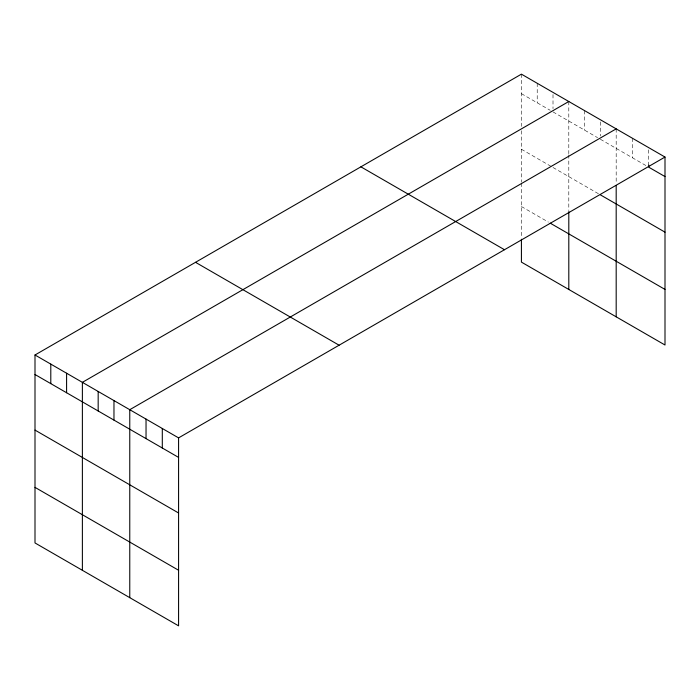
<?xml version="1.0" encoding="UTF-8"?>
<svg xmlns="http://www.w3.org/2000/svg" width="700" height="700" viewBox="0 0 700 700"><rect width="100%" height="100%" fill="white"/><g stroke="black" fill="none" stroke-linecap="round" stroke-linejoin="round"><path stroke-width="0.53" stroke-dasharray="3.5 2.62" d="M521.421 93.678L550.218 110.303M553.009 111.913L597.599 137.664M600.39 139.274L646.923 166.136M521.421 149.266L551.154 166.425M553.009 167.501L600.39 194.854M521.421 206.535L548.363 222.084M648.725 149.826L648.725 165.008M632.459 138.259L632.459 157.78M616.184 128.87L616.184 183.26M600.39 121.922L600.39 136.019M584.596 110.635L584.596 130.148M568.803 101.509L568.803 153.729M568.803 154.822L568.803 210.551M553.009 94.561L553.009 108.657M537.215 83.274L537.215 102.795M521.421 74.156L521.421 126.376M521.421 130.734L521.421 182.14M521.421 183.199L521.421 238.14"/><path stroke-width="1.05" d="M665 157.054L178.579 437.885L178.579 625.844L35 542.946L35 354.988L521.421 74.156L665 157.054L665 345.012L521.421 262.115L521.421 239.225M568.803 101.509L82.381 382.349L82.381 570.299M616.184 128.87L129.763 409.701L129.763 597.66M665 176.575L648.725 167.178L648.725 165.008M600.39 194.854L665 232.155M550.218 223.16L665 289.424M360.902 166.836L504.481 249.725M195.519 262.316L339.098 345.214M35 354.988L178.579 437.885M35 374.509L178.579 457.406M35 430.098L178.579 512.986M35 487.366L178.579 570.255M616.184 185.447L616.184 316.829M568.803 211.619L568.803 289.467M162.304 428.488L162.304 448.009M146.037 419.099L146.037 438.611M113.969 400.584L113.969 420.105M98.175 391.466L98.175 410.988M66.587 373.231L66.587 392.744M50.794 364.105L50.794 383.626"/></g></svg>
